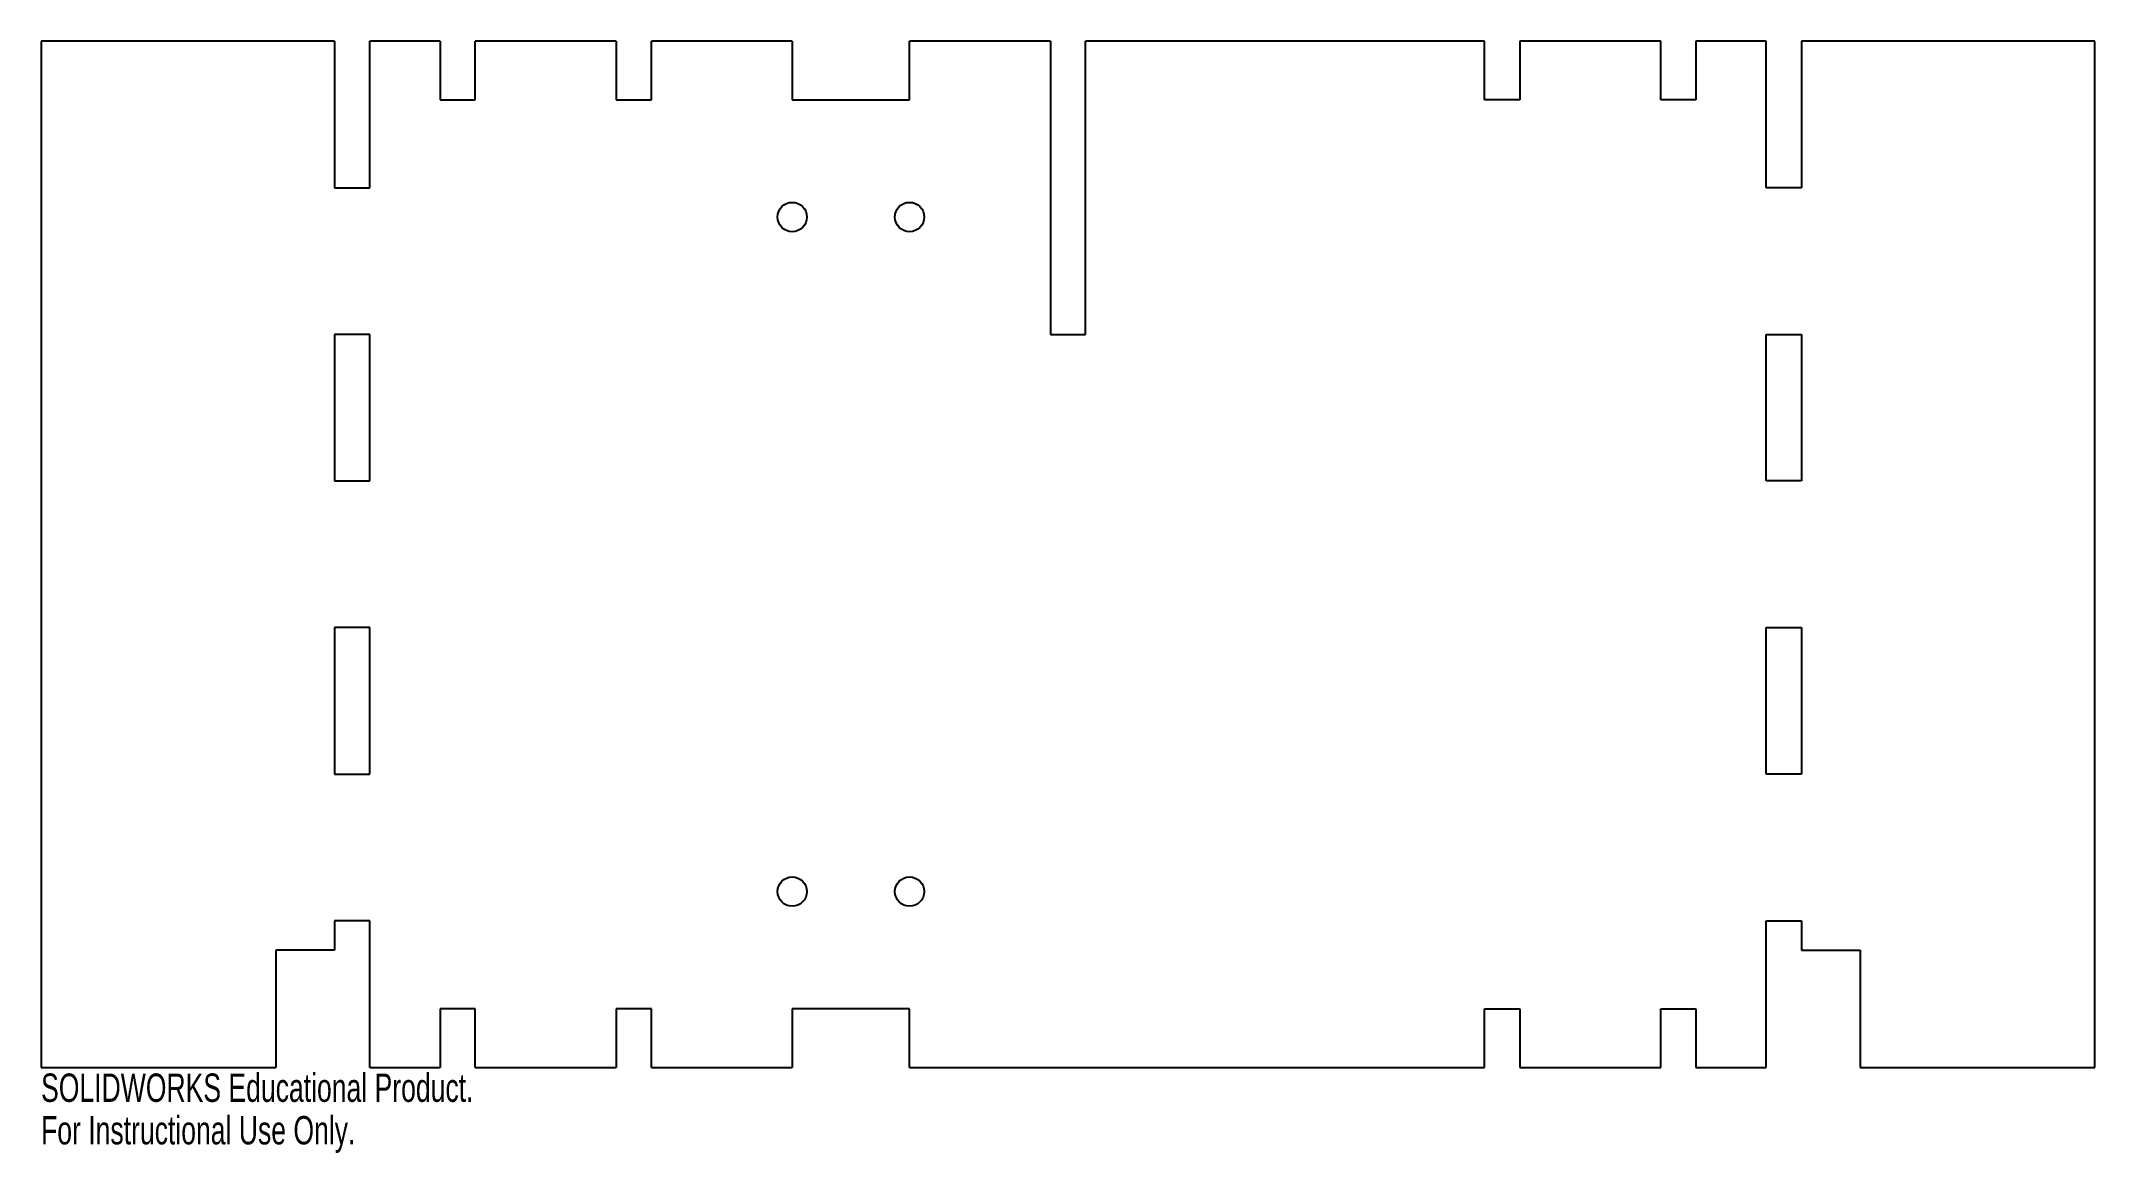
# Model space of a CAD drawing. Header units: millimetres. Extents: x -350 to 0, y -15 to 175.
import ezdxf

# ---------------------------------------------------------------- set-up
doc = ezdxf.new("R2010")
doc.units = ezdxf.units.MM
doc.styles.add('SLDTEXTSTYLE0', font='TXT', dxfattribs={"width": 0.7})

msp = doc.modelspace()

# ---------------------------------------------------------------- linework, layer by layer
at = {"color": 7, "linetype": 'Continuous', "lineweight": 25}
for p, q in [((-300, 175), (-350, 175)), ((-350, 175), (-350, 0)), ((-300, 175), (-300, 150)), ((-282, 175), (-294, 175)), ((-294, 150), (-294, 175)), ((-282, 175), (-282, 165)), ((-252, 175), (-276, 175)), ((-276, 165), (-276, 175)), ((-252, 175), (-252, 165)), ((-222, 175), (-246, 175)), ((-246, 165), (-246, 175)), ((-222, 175), (-222, 165)), ((-178, 175), (-202, 175)), ((-202, 165), (-202, 175)), ((-178, 175), (-178, 125)), ((-104, 175), (-172, 175)), ((-172, 125), (-172, 175)), ((-104, 165), (-104, 175)), ((-74, 175), (-98, 175)), ((-98, 175), (-98, 165)), ((-74, 165), (-74, 175)), ((-56, 175), (-68, 175)), ((-68, 175), (-68, 165)), ((-56, 150), (-56, 175)), ((0, 175), (-50, 175)), ((-50, 175), (-50, 150)), ((0, 0), (0, 175)), ((-282, 165), (-276, 165)), ((-252, 165), (-246, 165)), ((-222, 165), (-202, 165)), ((-98, 165), (-104, 165)), ((-68, 165), (-74, 165)), ((-300, 150), (-294, 150)), ((-50, 150), (-56, 150)), ((-300, 125), (-300, 100)), ((-294, 125), (-300, 125)), ((-294, 100), (-294, 125)), ((-178, 125), (-172, 125)), ((-56, 125), (-50, 125)), ((-56, 100), (-56, 125)), ((-50, 125), (-50, 100)), ((-300, 100), (-294, 100)), ((-50, 100), (-56, 100)), ((-300, 75), (-300, 50)), ((-294, 75), (-300, 75)), ((-294, 50), (-294, 75)), ((-56, 75), (-50, 75)), ((-56, 50), (-56, 75)), ((-50, 75), (-50, 50)), ((-300, 50), (-294, 50)), ((-50, 50), (-56, 50)), ((-300, 25), (-300, 20)), ((-294, 25), (-300, 25)), ((-294, 0), (-294, 25)), ((-56, 0), (-56, 25)), ((-56, 25), (-50, 25)), ((-50, 25), (-50, 20)), ((-310, 20), (-310, 0)), ((-300, 20), (-310, 20)), ((-50, 20), (-40, 20)), ((-40, 20), (-40, 0)), ((-282, 10), (-282, 0)), ((-276, 10), (-282, 10)), ((-276, 0), (-276, 10)), ((-252, 10), (-252, 0)), ((-246, 10), (-252, 10)), ((-246, 0), (-246, 10)), ((-222, 10), (-222, 0)), ((-202, 10), (-222, 10)), ((-202, 0), (-202, 10)), ((-104, 0), (-104, 10)), ((-104, 10), (-98, 10)), ((-98, 10), (-98, 0)), ((-74, 0), (-74, 10)), ((-74, 10), (-68, 10)), ((-68, 10), (-68, 0)), ((-350, 0), (-310, 0)), ((-294, 0), (-282, 0)), ((-276, 0), (-252, 0)), ((-246, 0), (-222, 0)), ((-202, 0), (-104, 0)), ((-98, 0), (-74, 0)), ((-68, 0), (-56, 0)), ((-40, 0), (0, 0))]:
    msp.add_line(p, q, dxfattribs=at)
for centre in [(-222, 145), (-202, 145), (-222, 30), (-202, 30)]:
    msp.add_circle(centre, 2.5, dxfattribs=at)

# ---------------------------------------------------------------- texts
at = {"color": 7, "linetype": 'Continuous', "char_height": 4.8336, "attachment_point": 1, "style": 'SLDTEXTSTYLE0'}
for s, insert in [('SOLIDWORKS Educational Product.', (-350, -1.02)), ('For Instructional Use Only.', (-350, -8.27))]:
    msp.add_mtext(s, dxfattribs=dict(at, insert=insert))

doc.saveas('drawing.dxf')
